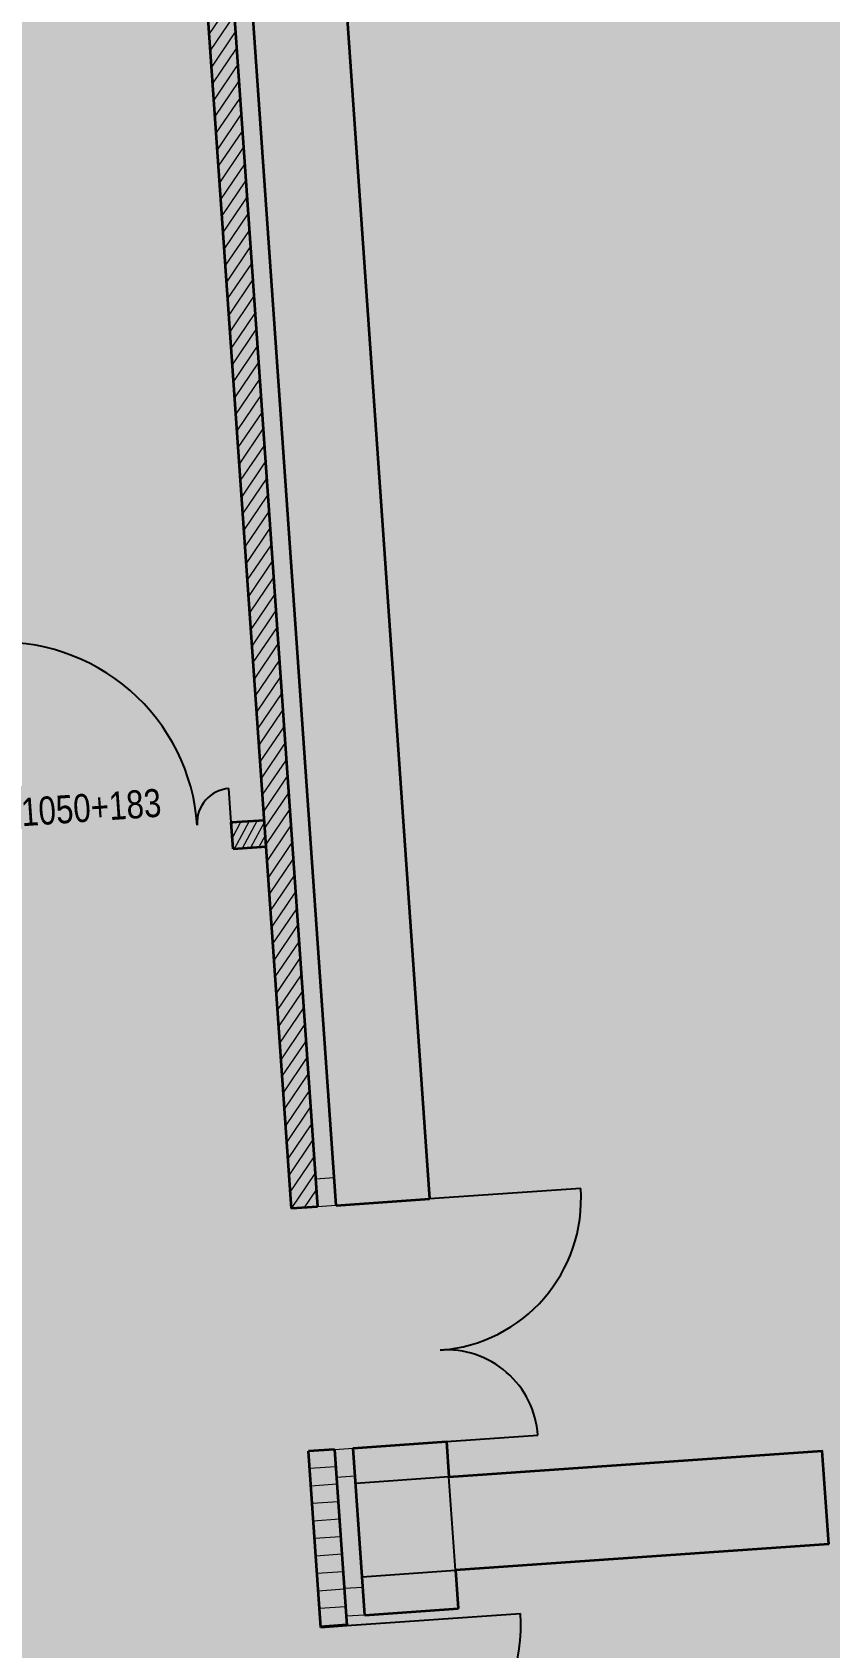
# Model space of a CAD drawing. Header units: millimetres. Extents: x 833941507 to 1669051331, y 817666127 to 1636299673.
# Drawn here: x 834545965 to 834550228, y 818021042 to 818029674 of the extents above; entities that cross this region are included whole.
import ezdxf

# ---------------------------------------------------------------- set-up
doc = ezdxf.new("R2010")
doc.units = ezdxf.units.MM
doc.header["$LTSCALE"] = 3
for name, color, linetype, lineweight in [('Hatch (LTC&CB)', 252, 'Continuous', 35), ('UAJ-22INWA', 6, 'Continuous', 35), ('UAJ-22INWA-h', 251, 'Continuous', 9), ('UAJ-23FLOR-h', 251, 'Continuous', 9), ('UAJ-32INFR', 7, 'Continuous', 25), ('UAJ-32INFR-a', 1, 'Continuous', 13)]:
    doc.layers.add(name, color=color, linetype=linetype, lineweight=lineweight)
doc.layers.add('UAJ-01LAYO-$', color=32, linetype='Continuous', lineweight=5, plot=False)
doc.layers.add('UAJ-22INWA-$', color=32, linetype='Continuous', plot=False)
doc.styles.add('3A35X-MAGP-P-ADR-B01-L1$0$Kowloon_standard', font='arial.ttf', dxfattribs={"width": 0.8, "height": 2})

# ---------------------------------------------------------------- blocks, each defined once
blk = doc.blocks.new('*U406')
at = {"layer": 'UAJ-32INFR-a', "transparency": 33554636}
h = blk.add_hatch(color=256, dxfattribs=at)
h.dxf.hatch_style = 1
h.paths.add_polyline_path([(-6.273348502349576e-08, 149.9999998807907), (0, 0), (-100, -4.182232338223457e-08), (-100.0000000627335, 150.000000077387)])
blk.add_lwpolyline([(-6.273348502349576e-08, 149.9999998807907), (0, 0), (-100, -4.182232338223457e-08), (-100.0000000627335, 150.000000077387)], close=True, dxfattribs=at)
blk = doc.blocks.new('*U589')
at = {"layer": 'UAJ-22INWA-h'}
h = blk.add_hatch(dxfattribs=at)
h.set_pattern_fill('ANSI31', color=256, scale=20)
h.set_pattern_definition([(45, (-60.00000191090891, 1029.870100207477), (-44.90128060534576, 44.90128060534577), [])])
h.paths.add_polyline_path([(-1.700427674222738e-07, 926.4221523460541), (2.856913283721951e-07, 1103.447948883468), (139.9999983783427, 1103.447948609287), (139.9999983994458, 926.4221524295006)])
at = {"layer": 'UAJ-22INWA'}
for p, q in [((-2.103115549090232e-08, 926.4221525844727), (1.366797164408239e-07, 1103.447948645049)), ((139.9999984528485, 1103.447948609275), (139.9999983845446, 926.4221524873735))]:
    blk.add_line(p, q, dxfattribs=at)
blk.add_lwpolyline([(-1.700427674222738e-07, 926.4221523460541), (139.9999983994458, 926.4221523341328)], dxfattribs=at)
blk = doc.blocks.new('D1233+')
at = {"layer": 'UAJ-32INFR'}
for p, q in [((-1.192092895507812e-07, 1050.000000238419), (1.192092895507812e-07, 2.384185791015625e-07)), ((1233.000000119209, 1.192092895507812e-07), (1233, 183.0000001192093))]:
    blk.add_line(p, q, dxfattribs=at)
for centre, radius, start, end in [((1.192092895507812e-07, 1.192092895507812e-07), 1050.000000044814, 0, 90), ((1233.000000119209, 1.192092895507812e-07), 183.0000000160677, 90, 180)]:
    blk.add_arc(centre, radius, start, end, dxfattribs=at)
at = {"layer": 'UAJ-01LAYO-$', "style": '3A35X-MAGP-P-ADR-B01-L1$0$Kowloon_standard', "width": 0.8}
blk.add_text('1050+183', height=149.9999999999998, rotation=359.9985519998963, dxfattribs=at).set_placement((115.5759078264236, 58.63326179981232))
blk = doc.blocks.new('DD1300')
at = {"layer": 'UAJ-32INFR'}
for p, q in [((-1.192092895507812e-07, 810.0000001192093), (-1.192092895507812e-07, 1.192092895507812e-07)), ((1299.999999880791, 1.192092895507812e-07), (1299.999999880791, 490))]:
    blk.add_line(p, q, dxfattribs=at)
for centre, radius, start, end in [((-1.192092895507812e-07, 1.192092895507812e-07), 809.9999999198542, 0, 90), ((1299.999999880791, 1.192092895507812e-07), 489.9999998214369, 90, 180)]:
    blk.add_arc(centre, radius, start, end, dxfattribs=at)
blk = doc.blocks.new('*U896')
at = {"layer": 'UAJ-22INWA-h'}
h = blk.add_hatch(dxfattribs=at)
h.set_pattern_fill('ANSI31', color=256, scale=20)
h.set_pattern_definition([(45, (-59.99999865359908, -11294.42888345528), (-44.90128060534576, 44.90128060534577), [])])
h.paths.add_polyline_path([(6.102573308908177e-07, -5619.211074853512), (9.745617148837482e-07, -4675.217807579716), (140.0000008553524, -4675.217807853896), (140.0000009678852, -5619.211074770066)])
at = {"layer": 'UAJ-22INWA'}
for p, q in [((7.592689428221889e-07, -5619.211074615094), (8.25560400037324e-07, -4675.3905642365)), ((140.0000009298582, -4675.217807912326), (140.000000952984, -5619.211074774457))]:
    blk.add_line(p, q, dxfattribs=at)
for points in [[(4.431631111856404e-06, -4675.217807841672), (140.000004789259, -4675.217807853593)], [(6.102573308908177e-07, -5619.211074853512), (140.0000009678852, -5619.211074865434)]]:
    blk.add_lwpolyline(points, dxfattribs=at)
blk = doc.blocks.new('D930')
at = {"layer": 'UAJ-32INFR'}
blk.add_line((-1.192092895507812e-07, 1.192092895507812e-07), (-1.192092895507812e-07, 929.9999998807907), dxfattribs=at)
blk.add_arc((-1.192092895507812e-07, 1.192092895507812e-07), 929.999999744496, 0, 90, dxfattribs=at)
blk = doc.blocks.new('*U897')
at = {"layer": 'UAJ-22INWA-h'}
h = blk.add_hatch(dxfattribs=at)
h.set_pattern_fill('ANSI31', color=256, scale=20)
h.set_pattern_definition([(45, (-59.99999714500504, -23949.43052378287), (-44.90128060534576, 44.90128060534577), [])])
h.paths.add_polyline_path([(1.851346524972541e-06, -16030.21980960662), (1.242066559825616e-06, -6919.2107131542), (140.0000011228573, -6919.210713428381), (140.0000022089744, -16030.21980952318)])
at = {"layer": 'UAJ-22INWA'}
for p, q in [((2.000358136903913e-06, -16030.21980936821), (1.093065244979192e-06, -6919.383469810984)), ((140.000001197363, -6919.21071348681), (140.0000021940732, -16030.21980952757))]:
    blk.add_line(p, q, dxfattribs=at)
blk.add_lwpolyline([(4.699135956798273e-06, -6919.210713416156), (140.0000050567638, -6919.210713428077)], dxfattribs=at)
blk = doc.blocks.new('GBP-LTC-LB01')
at = {"layer": 'UAJ-23FLOR-h'}
h = blk.add_hatch(dxfattribs=at)
h.set_pattern_fill('EARTH,_O', color=256, scale=180, angle=45.00000010501341)
h.set_pattern_definition([(48.99890852053534, (834576001.761157, 818046085.3420337), (-112.7268618952272, 1612.510668059984), [1143, -1143]), (48.99890852053534, (834575678.2791204, 818046366.5514973), (-112.7268618952272, 1612.510668059984), [1143, -1143]), (48.99890852053534, (834575354.7970834, 818046647.760961), (-112.7268618952272, 1612.510668059984), [1143, -1143]), (138.9989085205353, (834575340.7062259, 818046849.3247945), (-1612.510668059984, -112.7268618952272), [1143, -1143]), (138.9989085205353, (834575621.9156895, 818047172.8068315), (-1612.510668059984, -112.7268618952272), [1143, -1143]), (138.9989085205353, (834575903.1251531, 818047496.2888683), (-1612.510668059984, -112.7268618952272), [1143, -1143])])
h.paths.add_polyline_path([(834572173.0526648, 818200349.1682475), (834310583.7401848, 818182062.0839702), (834331502.2393942, 817882831.6918911), (834364939.6873164, 817885169.2259957), (834473095.7001734, 818011283.5998719), (834480533.7001572, 818020120.3998857), (834485095.050147, 818025709.5498941), (834491375.7001324, 818033618.9999057), (834497063.4001188, 818041012.999916), (834493145.8001142, 818043678.6999089), (834512788.5000582, 818074029.2499447), (834518712.4500408, 818083675.2499557), (834526231.3000174, 818096325.0999695), (834534646.0499907, 818111073.0499848), (834545955.9999523, 818131981.3000056), (834557204.5999117, 818154198.8000262), (834564039.9998856, 818168496.8000388), (834570941.1648417, 818183576.4266495), (834578367.7999997, 818200696.3)])
h.paths.add_polyline_path([(834382131.3063979, 817956469.9755309), (834418268.7298656, 817958996.0684958), (834422062.4129677, 817963855.9029621), (834428403.0430198, 817964299.3786768), (834467239.2037573, 818010695.5815835), (834466445.2064853, 818021738.794587), (834476097.7213831, 818035709.0329579), (834485267.1005058, 818048983.1978921), (834487014.8928652, 818051460.4309663), (834497268.3342452, 818067303.4232484), (834492893.3757939, 818129890.0851053), (834448056.5937514, 818126755.6608665), (834416896.5816393, 818105052.1136897), (834382061.3702741, 818080788.9948437), (834386167.4497714, 818022059.1642565), (834377588.3843737, 818021459.4669156)], flags=16)
edge = h.paths.add_edge_path(flags=16)
edge.add_line((834540292.2872467, 818142076.0699883), (834533466.3205868, 818141614.1342163))
edge.add_line((834533466.3205867, 818141614.1342163), (834523258.01233, 818143862.7104174))
edge.add_line((834523258.01233, 818143862.7104174), (834525896.867722, 818155838.9349334))
edge.add_arc((834558382.4304729, 818267025.4493066), 115835.0239163238, 237.2183980957774, 253.7131265722631, ccw=False)
edge.add_line((834495664.9154892, 818169638.2526121), (834498267.5884769, 818132356.9750829))
edge.add_line((834498267.5884771, 818132356.9750829), (834496346.4194225, 818130135.0090942))
edge.add_line((834496346.4194226, 818130135.0090942), (834492879.879452, 818129892.6713651))
edge.add_line((834492879.8794518, 818129892.6713651), (834494229.5832878, 818110587.6218635))
edge.add_line((834494229.5832882, 818110587.6218635), (834496326.133695, 818110708.3844534))
edge.add_line((834496326.1336946, 818110708.3844534), (834498420.2073777, 818080753.5549031))
edge.add_line((834498420.2073779, 818080753.5549031), (834498046.1188868, 818080727.4032354))
edge.add_line((834498046.118887, 818080727.4032354), (834498254.5151165, 818077746.3837949))
edge.add_line((834498254.5151162, 818077746.3837949), (834503061.0860548, 818078082.4001414))
edge.add_line((834503061.0860548, 818078082.4001414), (834504979.5219883, 818081212.101532))
edge.add_line((834504979.5219884, 818081212.101532), (834509429.0185915, 818088470.9260026))
edge.add_line((834509429.0185914, 818088470.9260026), (834515217.1570119, 818097913.5886871))
edge.add_line((834515217.157012, 818097913.5886871), (834526067.4346461, 818116415.5426326))
edge.add_line((834526067.4346461, 818116415.5426326), (834532489.1994565, 818127888.6839589))
edge.add_line((834532489.1994562, 818127888.6839589), (834534830.89787, 818132146.3035389))
edge.add_line((834534830.8978701, 818132146.3035389), (834540292.2872465, 818142076.0699883))
h = blk.add_hatch(dxfattribs=at)
h.set_pattern_fill('EARTH,_O', color=256, scale=180, angle=45.00000010501341)
h.set_pattern_definition([(45.00000010501341, (-1082349.699177861, 54794.90315568447), (-2.96267069188616e-06, 1616.446101792448), [1143, -1143]), (45.00000010501341, (-1082652.782822503, 55097.98679921505), (-2.96267069188616e-06, 1616.446101792448), [1143, -1143]), (45.00000010501341, (-1082955.866467144, 55401.07044274564), (-2.96267069188616e-06, 1616.446101792448), [1143, -1143]), (135.0000001050134, (-1082955.866467515, 55603.12620546969), (-1616.446101792448, -2.96267069188616e-06), [1143, -1143]), (135.0000001050134, (-1082652.782823984, 55906.20985011128), (-1616.446101792448, -2.96267069188616e-06), [1143, -1143]), (135.0000001050134, (-1082349.699180454, 56209.29349475286), (-1616.446101792448, -2.96267069188616e-06), [1143, -1143])])
h.paths.add_polyline_path([(834669469.2548146, 818015499.1701102), (834651080.8176275, 818014213.7929552), (834651091.333055, 818014066.030459), (834669479.7621983, 818015351.5226754)], flags=16)
edge = h.paths.add_edge_path()
edge.add_arc((834611763.613195, 818123015.0723449), 22001.28373588376, 94.00071865262937, 118.6886834190998)
edge.add_line((834601201.8916234, 818142315.5004095), (834593918.3367147, 818141228.3801512))
edge.add_arc((834611768.400262, 818123014.0298539), 25502.69251264854, 93.99715914630349, 134.4212748451599, ccw=False)
edge.add_line((834609990.6837641, 818148454.6872638), (834618164.3568528, 818149025.8389109))
edge.add_line((834618164.3568528, 818149025.8389109), (834618408.292444, 818145534.9100552))
edge.add_line((834618408.292444, 818145534.9100552), (834616365.4114578, 818145392.1596863))
edge.add_line((834616365.4114578, 818145392.1596863), (834616609.385029, 818141900.6873076))
edge.add_line((834616609.385029, 818141900.6873076), (834611621.5474902, 818141552.1522465))
edge.add_line((834611621.5474902, 818141552.1522465), (834611377.6128702, 818145043.0672039))
edge.add_line((834611377.6128702, 818145043.0672039), (834610228.6059371, 818144962.7428077))
h.paths.add_polyline_path([(834673232.9366938, 818197365.8783082), (834607546.4897544, 818192773.8917836), (834599172.4998745, 818174435.3001034), (834588349.0999149, 818152374.5000834), (834578621.5499489, 818133890.6500655), (834568418.2999822, 818115665.3000468), (834556456.700019, 818095618.300025), (834546606.4000474, 818080041.600007), (834532219.3000866, 818058623.7499806), (834523692.1501086, 818046595.7499651), (834515683.5001286, 818035708.4999502), (834508244.2001468, 818025929.8999366), (834500656.3001646, 818016266.0999228), (834489786.8001888, 818002934.0999027), (834483448.3002025, 817995421.2998908), (834478637.6002128, 817989841.6998823), (834458453.7502539, 817967379.2998452), (834441506.4997879, 817949096.357832), (834383075.7479855, 817886437.0757562), (834482026.687943, 817893354.5055006), (834551919.0356153, 817920008.6018127), (834634905.1297382, 817930637.1330649), (834634022.9972101, 817939309.3515325), (834633770.0685325, 817941795.8857912), (834633577.6912351, 817943687.0236263), (834508697.0405153, 817930983.6118022), (834507053.464672, 817930191.4384525), (834506409.4608335, 817939426.9553951), (834507656.9383341, 817945566.7269546), (834503417.0808368, 818006767.0327235), (834503064.3680854, 818011762.6720035), (834514052.9096247, 818025791.9353799), (834520784.6504849, 818034889.3491884), (834526318.8615147, 818042436.9444461), (834532381.6860782, 818050705.6283545), (834536345.7196504, 818056472.6778568), (834542258.4127678, 818065225.6191521), (834550405.86193, 818077286.9078631), (834561578.9964366, 818095001.9633045), (834574522.6610527, 818117080.0346472), (834587768.8781933, 818140310.2095475), (834609774.1305691, 818143594.9757913), (834610001.9653326, 818140335.8947712), (834634252.5395212, 818142031.4686226), (834636806.8958616, 818105492.469254), (834642791.4816118, 818105913.7478601), (834646278.5594581, 818056032.5832597), (834640293.170484, 818055614.1586573), (834643382.3380679, 818011424.9081372), (834641138.4146172, 818011267.9554363), (834645775.7848747, 817944927.8676329), (834639048.3570181, 817944243.5239328), (834640362.1165634, 817931328.1108725), (834651070.3910474, 817932706.91456), (834650587.6677916, 817936476.1291044), (834685105.7378002, 817940896.8578628), (834685588.4610578, 817937127.6433052), (834691373.7890701, 817937868.5701854)])
at = {"layer": 'UAJ-22INWA', "rotation": 183.9988670781024}
for name, p in [('*U897', (834547973.1831242, 818016496.1195737)), ('*U896', (834547973.1831241, 818016496.1195737))]:
    blk.add_blockref(name, p, dxfattribs=at)
at = {"layer": 'UAJ-22INWA', "xscale": -1, "rotation": 273.9989499439102}
blk.add_blockref('*U589', (834546115.0005665, 818025246.6738083), dxfattribs=at)
at = {"layer": 'UAJ-32INFR'}
for name, p, rotation in [('D1233+', (834545799.4058615, 818025364.9517235), 3.998550005856355), ('DD1300', (834548089.198232, 818023440.3273294), 273.9985500058564), ('D930', (834547647.1486697, 818021159.9552358), 273.9985500058564)]:
    blk.add_blockref(name, p, dxfattribs=dict(at, rotation=rotation))
at = {"layer": 'UAJ-32INFR-a', "rotation": 3.998908525846276}
for p in [(834547590.4155383, 818023405.4585938), (834547691.5348755, 818021958.9887946), (834547743.4190483, 818021216.8073093)]:
    blk.add_blockref('*U406', p, dxfattribs=at)
blk = doc.blocks.new('*U970')
at = {"layer": 'UAJ-22INWA'}
for p, q in [((1.976277132999173e-07, -907.8235794365796), (-6.679519799348556e-07, 8103.1855881229)), ((499.9999994661585, 7603.185588293509), (500.0000003913427, -907.8235792908295))]:
    blk.add_line(p, q, dxfattribs=at)
blk.add_lwpolyline([(4.861610136686068e-08, -907.823579646722), (500.0000004062439, -907.8235794440666)], dxfattribs=at)
at = {"layer": 'UAJ-22INWA-$'}
blk.add_lwpolyline([(4.861610136686068e-08, -907.823579646722), (-4.891380456228944e-07, 7603.185588361319), (499.9999993916527, 7603.185588301714), (500.0000004062439, -907.8235793486988)], close=True, dxfattribs=at)
blk = doc.blocks.new('*U967')
at = {"layer": 'UAJ-22INWA'}
for p, q in [((6.432293275251204e-08, 210.4181559514449), (4.718316411356241e-09, 2210.418152360499)), ((499.9570693149745, 2210.418152451198), (499.9570694639861, 210.4181560971704))]:
    blk.add_line(p, q, dxfattribs=at)
blk.add_lwpolyline([(-8.468867918054457e-08, 210.4181557413025), (499.9570694788873, 210.4181559439324)], dxfattribs=at)
at = {"layer": 'UAJ-22INWA-$'}
blk.add_lwpolyline([(-8.468867918054457e-08, 210.4181557413025), (1.537299283427274e-07, 2210.418152598918), (499.9570692404687, 2210.418152539288), (499.9570694788873, 210.4181560393002)], close=True, dxfattribs=at)
blk = doc.blocks.new('*U995')
at = {"layer": 'UAJ-22INWA'}
for p, q in [((-7.64633314021141e-07, 6914.228784325648), (-6.381496575538001e-07, 7603.185588115089)), ((499.9999994661585, 7603.185588293509), (499.9999993992819, 7414.185854061074))]:
    blk.add_line(p, q, dxfattribs=at)
blk.add_lwpolyline([(2.967931351349762e-06, 7603.185588079872), (500.0000033255592, 7603.185588282528)], dxfattribs=at)
at = {"layer": 'UAJ-22INWA-$'}
blk.add_lwpolyline([(-9.434446894829307e-07, 7414.185853705181), (-4.891380456228944e-07, 7603.185588361319), (499.9999993916527, 7603.185588301714), (499.9999994141831, 7414.185854003204)], close=True, dxfattribs=at)
blk = doc.blocks.new('*U997')
at = {"layer": 'UAJ-22INWA'}
for p, q in [((-7.853733734312632e-07, 7338.187583072152), (-6.310016260537629e-07, 7543.223604736248)), ((499.9999994733065, 7543.223604914668), (499.9999994083416, 7338.187583563097))]:
    blk.add_line(p, q, dxfattribs=at)
blk.add_lwpolyline([(-9.343849853848951e-07, 7338.187583207205), (499.9999994232428, 7338.18758340986)], dxfattribs=at)
at = {"layer": 'UAJ-22INWA-$'}
blk.add_lwpolyline([(-9.343849853848951e-07, 7338.187583207205), (-4.819900141228572e-07, 7543.223604982478), (499.9999993988007, 7543.223604922873), (499.9999994232428, 7338.187583505228)], close=True, dxfattribs=at)
blk = doc.blocks.new('GBP-STR-B01-L2')
at = {"layer": 'UAJ-22INWA'}
for name, p, rotation in [('*U970', (834547527.1062179, 818024311.071967), 3.998908534560865), ('*U995', (834548211.3011856, 818014523.9488893), 3.998908534560865), ('*U967', (834550432.9396666, 818021610.3618522), 93.99890853472759), ('*U997', (834548255.1656922, 818013896.4854327), 3.998908534560865)]:
    blk.add_blockref(name, p, dxfattribs=dict(at, rotation=rotation))

msp = doc.modelspace()

# ---------------------------------------------------------------- hatches: boundary and pattern name
at = {"layer": 'Hatch (LTC&CB)'}
h = msp.add_hatch(dxfattribs=at)
h.set_pattern_fill('ANSI38', color=256, scale=100)
h.set_pattern_definition([(318.9998376927443, (834479093.7342951, 818230174.1493032), (208.2994204990571, 239.6197016519238), []), (48.99983769274426, (834479093.7342951, 818230174.1493032), (176.9791393461904, 687.5388238029047), [793.75, -476.25])])
edge = h.paths.add_edge_path()
edge.add_line((834601196.1932279, 818142314.5248821), (834603754.2640262, 818142696.3710381))
edge.add_line((834603754.2640262, 818142696.3710381), (834603901.899728, 818141707.3292294))
edge.add_line((834603901.899728, 818141707.3292294), (834603810.4683098, 818141693.6886882))
edge.add_arc((834611763.2944388, 818123016.3620529), 20299.99935169609, 113.0643579575305, 141.3575808429331)
edge.add_line((834595907.8101043, 818135692.8596053), (834595395.44903, 818135656.8608108))
edge.add_line((834595395.44903, 818135656.8608108), (834583111.7173193, 818114341.0318873))
edge.add_line((834583111.7173193, 818114341.0318873), (834578121.5842528, 818106513.8910732))
edge.add_line((834578121.5842528, 818106513.8910732), (834575731.6542978, 818102809.499759))
edge.add_line((834575731.6542978, 818102809.499759), (834574387.4489166, 818100725.9814435))
edge.add_line((834574387.4489166, 818100725.9814435), (834573113.9765022, 818098752.0992287))
edge.add_line((834573113.9765022, 818098752.0992287), (834573145.2547638, 818098730.6477773))
edge.add_line((834573145.2547638, 818098730.6477773), (834569989.114683, 818093770.2015171))
edge.add_line((834569989.114683, 818093770.2015171), (834566534.9997851, 818088385.676982))
edge.add_line((834566534.9997851, 818088385.676982), (834566514.0877519, 818088398.2967066))
edge.add_line((834566514.0877519, 818088398.2967066), (834558743.6087797, 818076256.6317656))
edge.add_line((834558743.6087797, 818076256.6317656), (834557653.4005865, 818074495.7072132))
edge.add_line((834557653.4005865, 818074495.7072132), (834553498.9169745, 818068288.5571573))
edge.add_line((834553498.9169745, 818068288.5571573), (834548580.861871, 818060932.1282293))
edge.add_line((834548580.861871, 818060932.1282293), (834544328.2635252, 818054726.3367485))
edge.add_line((834544328.2635252, 818054726.3367485), (834544332.1488035, 818054704.6644962))
edge.add_line((834544332.1488035, 818054704.6644962), (834540324.5978602, 818048716.6949816))
edge.add_line((834540324.5978602, 818048716.6949816), (834541041.3244038, 818048232.540333))
edge.add_line((834541041.3244038, 818048232.540333), (834540089.7288045, 818046823.8296406))
edge.add_line((834540089.7288045, 818046823.8296406), (834539737.5511322, 818047061.7285419))
edge.add_line((834539737.5511322, 818047061.7285419), (834533115.7546033, 818038377.7374016))
edge.add_line((834533115.7546033, 818038377.7374016), (834515220.9619001, 818015146.6305978))
edge.add_arc((834538026.0069846, 818000636.2612507), 27029.99999804167, 147.5322628657497, 176.1870880981713)
edge.add_line((834511055.837681, 818002433.7226919), (834511444.9861017, 817996891.2334589))
edge.add_line((834511444.9861017, 817996891.2334589), (834511474.1084727, 817996474.6528435))
edge.add_line((834511474.1084727, 817996474.6528435), (834508641.2167096, 817996276.6106825))
edge.add_line((834508641.2167096, 817996276.6106825), (834508910.6816144, 817992422.053122))
edge.add_line((834508910.6816144, 817992422.053122), (834511353.3752296, 817992955.9577066))
edge.add_line((834511353.3752296, 817992955.9577066), (834513357.6638721, 817964213.0085849))
edge.add_line((834513357.6638721, 817964213.0085849), (834513308.9477361, 817964209.6026397))
edge.add_line((834513308.9477361, 817964209.6026397), (834513879.4049544, 817955918.7523347))
edge.add_line((834513879.4049544, 817955918.7523347), (834514876.6139696, 817955988.4575205))
edge.add_line((834514876.6139696, 817955988.4575205), (834515053.0661077, 817953464.409199))
edge.add_arc((834528221.0653924, 817954382.9922421), 13199.99999874826, 183.9904169536054, 259.8372334186261)
edge.add_line((834525891.9897077, 817941390.0939349), (834525974.5254321, 817940578.7091386))
edge.add_line((834525974.5254321, 817940578.7091386), (834555356.336757, 817943567.4939791))
edge.add_line((834555356.336757, 817943567.4939791), (834594711.6949315, 817947570.8029128))
edge.add_line((834594711.6949315, 817947570.8029128), (834594754.1988673, 817947152.9591447))
edge.add_line((834594754.1988673, 817947152.9591447), (834616096.9028597, 817949323.9834652))
edge.add_line((834616096.9028597, 817949323.9834652), (834631854.2065201, 817950926.8492302))
edge.add_line((834631854.2065201, 817950926.8492302), (834631836.7081357, 817951177.1563083))
edge.add_line((834631836.7081357, 817951177.1563083), (834639760.382062, 817951731.0818821))
edge.add_line((834639760.382062, 817951731.0818821), (834640506.9704407, 817944391.5874598))
edge.add_line((834640506.9704407, 817944391.5874598), (834508703.5709968, 817930984.2761916))
edge.add_line((834508703.5709968, 817930984.2761916), (834508663.5146245, 817930982.1632618))
edge.add_line((834508663.5146245, 817930982.1632618), (834507053.4646711, 817930191.4384522))
edge.add_line((834507053.4646711, 817930191.4384522), (834506409.4608326, 817939426.9553951))
edge.add_line((834506409.4608326, 817939426.9553951), (834507674.9508276, 817945699.3234407))
edge.add_line((834507674.9508276, 817945699.3234407), (834503067.5031257, 818011766.6800821))
edge.add_line((834503067.5031257, 818011766.6800821), (834515005.9420724, 818027008.3036696))
edge.add_line((834515005.9420724, 818027008.3036696), (834526318.8603592, 818042436.9452374))
edge.add_line((834526318.8603592, 818042436.9452374), (834533248.4343333, 818051887.545926))
edge.add_line((834533248.4343333, 818051887.545926), (834545204.9352987, 818069586.3738981))
edge.add_line((834545204.9352987, 818069586.3738981), (834551695.4067936, 818079200.6226892))
edge.add_line((834551695.4067936, 818079200.6226892), (834551700.6621838, 818079300.5666262))
edge.add_line((834551700.6621838, 818079300.5666262), (834554860.111537, 818084257.5104706))
edge.add_line((834554860.111537, 818084257.5104706), (834556162.9385583, 818086301.5433419))
edge.add_line((834556162.9385583, 818086301.5433419), (834561579.1108731, 818095002.152886))
edge.add_line((834561579.1108731, 818095002.152886), (834564610.1881032, 818100023.5882319))
edge.add_line((834564610.1881032, 818100023.5882319), (834566711.8413072, 818103505.2825594))
edge.add_line((834566711.8413072, 818103505.2825594), (834567220.9571147, 818104369.6755948))
edge.add_line((834567220.9571147, 818104369.6755948), (834571219.8492384, 818111331.3275263))
edge.add_line((834571219.8492384, 818111331.3275263), (834579233.5847297, 818125278.3035975))
edge.add_line((834579233.5847297, 818125278.3035975), (834584805.1873057, 818135090.7915635))
edge.add_line((834584805.1873057, 818135090.7915635), (834587768.4359322, 818140310.1481816))
edge.add_line((834587768.4359322, 818140310.1481816), (834593953.3663634, 818141233.3798261))
edge.add_arc((834611682.4142298, 818123278.8372545), 25232.61257183928, 93.84603158733529, 134.6379365759465, ccw=False)
edge.add_line((834609989.9237372, 818148454.6235011), (834618164.07139, 818149025.8201461))
edge.add_line((834618164.07139, 818149025.8201461), (834618408.0113981, 818145534.900405))
edge.add_line((834618408.0113981, 818145534.900405), (834616365.1302586, 818145392.1522276))
edge.add_line((834616365.1302586, 818145392.1522276), (834616609.1098313, 818141900.6663029))
edge.add_line((834616609.1098313, 818141900.6663029), (834611621.272795, 818141552.1240568))
edge.add_line((834611621.272795, 818141552.1240568), (834611377.3331451, 818145043.038663))
edge.add_arc((834611845.1982398, 818122938.1113777), 22109.8780646978, 91.21252121934131, 118.7925777614652)
h = msp.add_hatch(color=256, dxfattribs=at)
h.dxf.hatch_style = 1
edge = h.paths.add_edge_path()
edge.add_line((834513358.8255653, 817964213.0958437), (834514805.289499, 817964314.2087176))
edge.add_line((834514805.289499, 817964314.2087176), (834514905.3200586, 817962883.3180938))
edge.add_line((834514905.3200586, 817962883.3180938), (834522015.978077, 817959924.652822))
edge.add_line((834522015.978077, 817959924.652822), (834527599.8251551, 817958234.8488646))
edge.add_line((834527599.8251551, 817958234.8488646), (834531627.4143353, 817957331.9568794))
edge.add_line((834531627.4143353, 817957331.9568794), (834538597.7298516, 817957185.7983224))
edge.add_line((834538597.7298516, 817957185.7983224), (834550283.8357514, 817958000.7096148))
edge.add_line((834550283.8357514, 817958000.7096148), (834576164.2493855, 817960699.3094033))
edge.add_arc((834571429.6622454, 818001700.8842118), 41274.02878520934, 276.5869590863181, 289.1047787767843)
edge.add_line((834584938.5161443, 817962700.1621864), (834585387.4425285, 817962731.4429674))
edge.add_line((834585387.4425285, 817962731.4429674), (834585119.4098338, 817966565.5387688))
edge.add_line((834585119.4098338, 817966565.5387688), (834584671.7451953, 817966534.2435784))
edge.add_line((834584671.7451953, 817966534.2435784), (834582845.2183245, 817993361.8909639))
edge.add_line((834582845.2183245, 817993361.8909639), (834584586.6638896, 817993483.6330193))
edge.add_line((834584586.6638896, 817993483.6330193), (834584565.213575, 817993788.1730142))
edge.add_line((834584565.213575, 817993788.1730142), (834583546.5970082, 817993716.9697903))
edge.add_line((834583546.5970082, 817993716.9697903), (834579511.6160775, 818051438.2750045))
edge.add_line((834579511.6160775, 818051438.2750045), (834571357.0710046, 818050868.2097193))
edge.add_line((834571357.0710046, 818050868.2097193), (834571728.4182211, 818045556.2424893))
edge.add_line((834571728.4182211, 818045556.2424893), (834551420.9984901, 818044136.5981159))
edge.add_line((834551420.9984901, 818044136.5981159), (834550915.3577757, 818053251.1485702))
edge.add_line((834550915.3577757, 818053251.1485702), (834550067.4300342, 818053191.871879))
edge.add_line((834550067.4300342, 818053191.871879), (834547980.3444077, 818050328.438814))
edge.add_line((834547980.3444077, 818050328.438814), (834547993.7177736, 818050137.13641))
edge.add_line((834547993.7177736, 818050137.13641), (834537098.7629538, 818035335.0755486))
edge.add_line((834537098.7629538, 818035335.0755486), (834533115.7546033, 818038377.7374016))
edge.add_line((834533115.7546033, 818038377.7374016), (834521762.7749052, 818023639.2440152))
edge.add_line((834521762.7749052, 818023639.2440152), (834515226.3537949, 818015153.6303818))
edge.add_arc((834538313.0684212, 818000540.4627358), 27322.90359548846, 147.6674701204294, 176.0266741615715)
edge.add_line((834511055.837681, 818002433.7226919), (834511474.1084727, 817996474.6528435))
edge.add_line((834511474.1084727, 817996474.6528435), (834508641.2167096, 817996276.6106824))
edge.add_line((834508641.2167096, 817996276.6106824), (834508910.6816144, 817992422.053122))
edge.add_line((834508910.6816144, 817992422.053122), (834511349.4456573, 817992955.0988119))
edge.add_line((834511349.4456573, 817992955.0988119), (834511354.850605, 817992876.5974088))
edge.add_line((834511354.850605, 817992876.5974088), (834513358.6562476, 817964213.0840075))
edge.add_line((834513358.6562476, 817964213.0840075), (834513358.8255653, 817964213.0958437))

# ---------------------------------------------------------------- block references
for name in ['GBP-LTC-LB01', 'GBP-STR-B01-L2']:
    msp.add_blockref(name, (0, 0))

doc.saveas('drawing.dxf')
